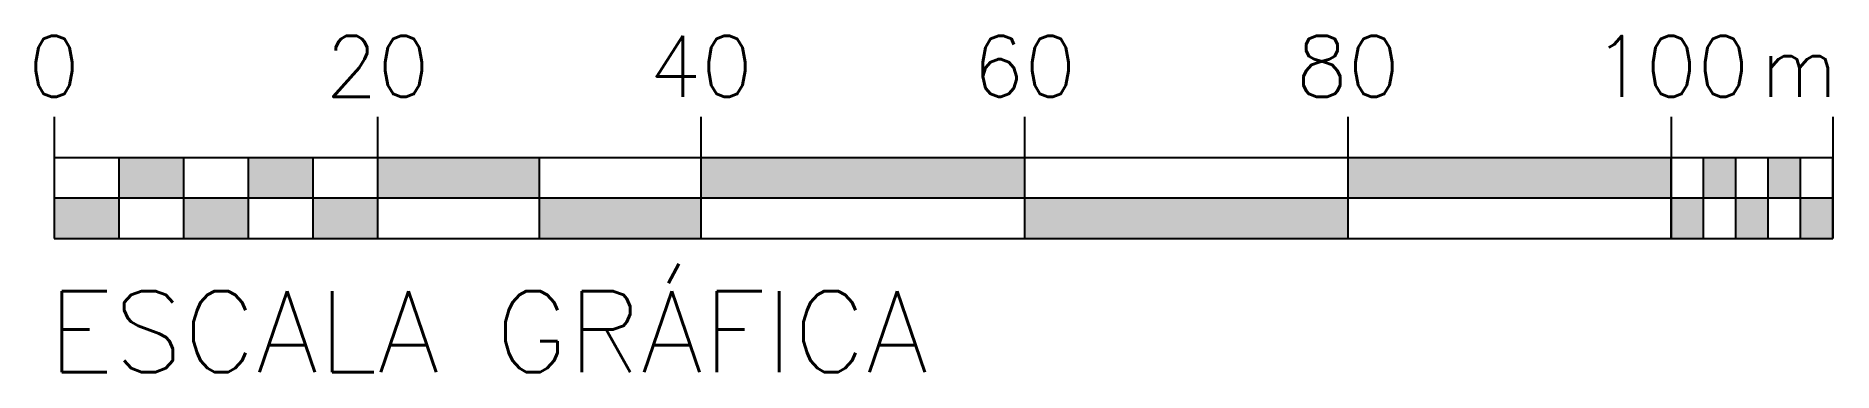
# Model space of a CAD drawing. Header units: millimetres. Extents: x 252 to 363, y 204 to 225.
import ezdxf
from ezdxf.enums import TextEntityAlignment as Align

# ---------------------------------------------------------------- set-up
doc = ezdxf.new("R2010")
doc.units = ezdxf.units.MM
doc.header["$LTSCALE"] = 0.02
doc.layers.add('1-Escalas_Gráficas', color=1, linetype='Continuous')
doc.styles.add('r60', font='romans.shx')
doc.styles.add('r80', font='romans.shx')

msp = doc.modelspace()

# ---------------------------------------------------------------- hatches: boundary and pattern name
at = {"layer": '1-Escalas_Gráficas'}
h = msp.add_hatch(color=256, dxfattribs=at)
h.paths.add_polyline_path([(257.09, 212.28), (257.09, 214.78), (253.09, 214.78), (253.09, 212.28)])
h.paths.add_polyline_path([(257.09, 217.28), (257.09, 214.78), (261.09, 214.78), (261.09, 217.28)])
h.paths.add_polyline_path([(261.09, 214.78), (261.09, 212.28), (265.09, 212.28), (265.09, 214.78)])
h.paths.add_polyline_path([(265.09, 217.28), (265.09, 214.78), (269.09, 214.78), (269.09, 217.28)])
h.paths.add_polyline_path([(269.09, 214.78), (269.09, 212.28), (273.09, 212.28), (273.09, 214.78)])
h = msp.add_hatch(color=256, dxfattribs=at)
h.paths.add_polyline_path([(273.09, 217.28), (273.09, 214.78), (283.09, 214.78), (283.09, 217.28)])
h.paths.add_polyline_path([(283.09, 214.78), (283.09, 212.28), (293.09, 212.28), (293.09, 214.78)])
h.paths.add_polyline_path([(293.09, 217.28), (293.09, 214.78), (313.09, 214.78), (313.09, 217.28)])
h.paths.add_polyline_path([(313.09, 214.78), (313.09, 212.28), (333.09, 212.28), (333.09, 214.78)])
h.paths.add_polyline_path([(353.09, 214.78), (353.09, 217.28), (333.09, 217.28), (333.09, 214.78)])
h = msp.add_hatch(color=256, dxfattribs=at)
h.paths.add_polyline_path([(355.09, 214.78), (353.09, 214.78), (353.09, 212.28), (355.09, 212.28)])
h.paths.add_polyline_path([(357.09, 217.28), (355.09, 217.28), (355.09, 214.78), (357.09, 214.78)])
h.paths.add_polyline_path([(359.09, 214.78), (357.09, 214.78), (357.09, 212.28), (359.09, 212.28)])
h.paths.add_polyline_path([(361.09, 217.28), (359.09, 217.28), (359.09, 214.78), (361.09, 214.78)])
h.paths.add_polyline_path([(363.09, 214.78), (361.09, 214.78), (361.09, 212.28), (363.09, 212.28)])

# ---------------------------------------------------------------- linework, layer by layer
for p, q in [((253.09, 219.78), (253.09, 217.28)), ((273.09, 219.78), (273.09, 217.28)), ((293.09, 219.78), (293.09, 217.28)), ((313.09, 219.78), (313.09, 217.28)), ((333.09, 219.78), (333.09, 217.28)), ((353.09, 219.78), (353.09, 217.28)), ((353.09, 219.78), (353.09, 217.28)), ((363.09, 219.78), (363.09, 217.28)), ((253.09, 217.28), (363.09, 217.28)), ((253.09, 217.28), (253.09, 212.28)), ((257.09, 217.28), (257.09, 212.28)), ((261.09, 217.28), (261.09, 212.28)), ((265.09, 217.28), (265.09, 212.28)), ((269.09, 217.28), (269.09, 212.28)), ((273.09, 217.28), (273.09, 212.28)), ((283.09, 217.28), (283.09, 212.28)), ((293.09, 217.28), (293.09, 212.28)), ((313.09, 217.28), (313.09, 212.28)), ((333.09, 217.28), (333.09, 212.28)), ((353.09, 217.28), (353.09, 212.28)), ((353.09, 212.28), (353.09, 217.28)), ((353.09, 212.28), (353.09, 217.28)), ((353.09, 217.28), (353.09, 212.28)), ((355.09, 212.28), (355.09, 217.28)), ((357.09, 212.28), (357.09, 217.28)), ((359.09, 212.28), (359.09, 217.28)), ((361.09, 212.28), (361.09, 217.28)), ((363.09, 217.28), (363.09, 212.28)), ((363.09, 212.28), (363.09, 217.28)), ((253.09, 214.78), (363.09, 214.78)), ((253.09, 212.28), (363.09, 212.28))]:
    msp.add_line(p, q, dxfattribs=at)

# ---------------------------------------------------------------- texts
at = {"layer": '1-Escalas_Gráficas', "color": 2, "style": 'r60'}
for s, p in [('0', (253.09, 221.03)), ('20', (273.09, 221.03)), ('40', (293.09, 221.03)), ('60', (313.09, 221.03)), ('80', (333.09, 221.03)), ('100', (353.09, 221.03)), ('m', (361.01, 221.03))]:
    msp.add_text(s, height=3.75, dxfattribs=at).set_placement(p, align=Align.CENTER)
at = {"layer": '1-Escalas_Gráficas', "color": 2, "style": 'r80'}
msp.add_text('ESCALA GRÁFICA', height=5, dxfattribs=at).set_placement((252.72, 204.04))

doc.saveas('drawing.dxf')
